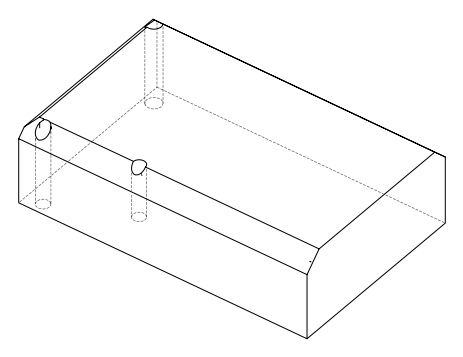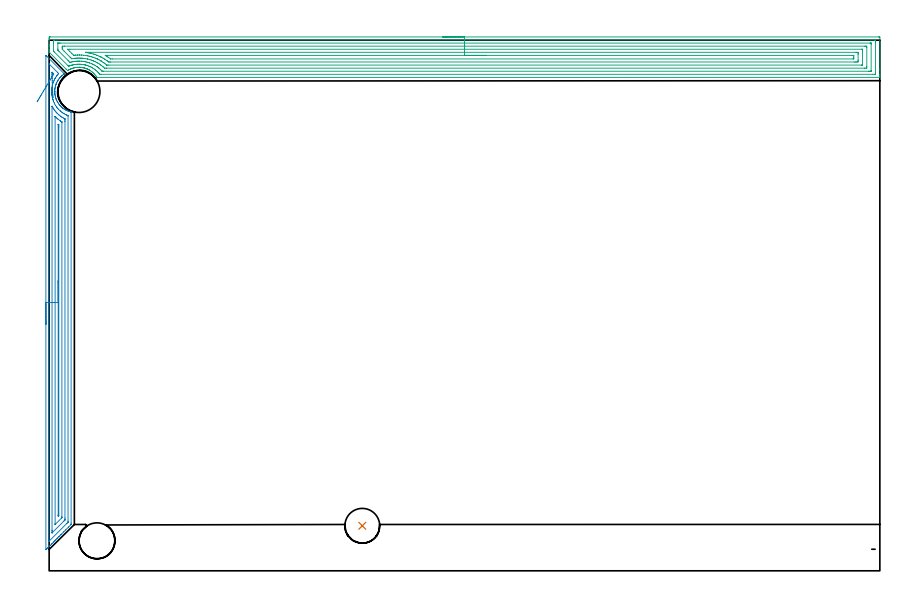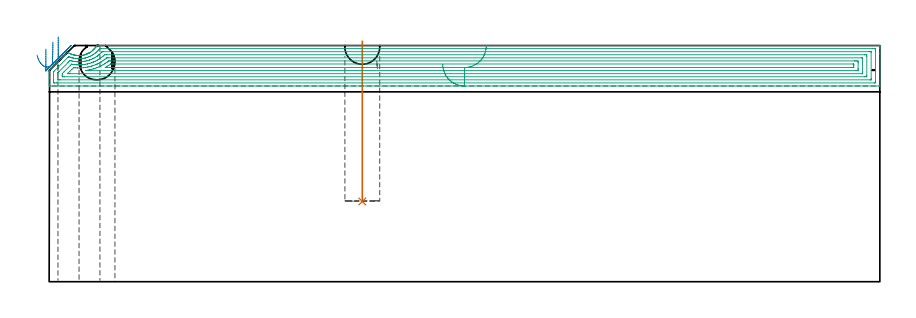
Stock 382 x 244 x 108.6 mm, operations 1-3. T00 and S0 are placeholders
(PLAN: 13 operations, 9 tool changes, 57 min)
(1 INDEXABLE_INSERT_DRILL_BLIND_HOLE_FROM_SOLID | STEP1POCKET | NXT0302_003 | 0.3 min | 14351 mm3)
(2 AREA_MILL | FG_CHAMFER_SURFACE | UGT0205_001 | 8.62 min | 16053 mm3)
(3 AREA_MILL_1 | FG_CHAMFER_SURFACE_1 | UGT0205_001 | 21.37 min | 65204 mm3)
(4 AREA_MILL_2 | FG_CHAMFER_SURFACE_2 | UGT0205_001 | 24.15 min | 85254 mm3)
(5 SPOT_DRILL | STEP1HOLE | NXT0321_9005460120000 | 0.03 min | 0 mm3)
(6 SPOT_DRILL_1 | STEP1HOLE_1 | NXT0321_9005460120000 | 0.05 min | 148 mm3)
(7 DRILL_BLIND_HOLE_INTO_CENTER | STEP1HOLE | NXT0301_038 | 0.05 min | 86 mm3)
(8 GUN_DRILL_THROUGH_HOLE | STEP1HOLE | UGT0307_001 | 0.52 min | 1926 mm3)
(9 SPADE_DRILL_TO_ENLARGE_THROUGH_HOLE | STEP1HOLE | UGT0306_007 | 0.46 min | 19645 mm3)
(10 DRILL_BLIND_HOLE_INTO_CENTER_1 | STEP1HOLE_1 | NXT0301_022 | 0.04 min | 90 mm3)
(11 GUN_DRILL_THROUGH_HOLE_1 | STEP1HOLE_1 | UGT0307_001 | 0.49 min | 1967 mm3)
(12 SPADE_DRILL_TO_ENLARGE_THROUGH_HOLE_1 | STEP1HOLE_1 | UGT0306_003 | 0.46 min | 11025 mm3)
(13 DRILL_TO_ENLARGE_THROUGH_HOLE | STEP1HOLE_1 | UGT0301_260 | 0.47 min | 18077 mm3)
(TOOL NXT0302_003 | Index. Insert Drill 16mm [880-D1600L20-05] | D16 PA176 FL80 Z2)
(TOOL UGT0205_001 | Chamfer Mill 20 x 3 x 45 deg. | D20 FL50 Z2)
(TOOL NXT0321_9005460120000 | NC Spot Drill, 142deg, 12mm, Carbide, Uncoated | D12 PA142 FL30 Z2)
(TOOL NXT0301_038 | Carbide Drill 6.7mm [860.1-0670-034A1-MM 2214] | D6.7 PA140 FL53 Z2)
(TOOL UGT0307_001 | Gun Drill 5 mm | D5 PA130 FL24 Z1)
(TOOL UGT0306_007 | Spade Drill 16.5mm | D16.5 PA132 FL10 Z2)
(TOOL NXT0301_022 | Carbide Drill 5.1mm [860.1-0510-015A1-MM 2214] | D5.1 PA140 FL28 Z2)
(TOOL UGT0306_003 | Spade Drill 12.5mm | D12.5 PA132 FL10 Z2)
(TOOL UGT0301_260 | Twist Drill 19.3 mm | D19.3 PA118 FL140 Z2)
(OP 1 INDEXABLE_INSERT_DRILL_BLIND_HOLE_FROM_SOLID)
G17 G21 G94 G90
T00 M6
G54
G17 G0 G90 X144. Y20.7 S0 M3
G43 Z118.6 H1
G94 G81 G98 Z36.9 F250. R110.6
G80
M5
M2
(OP 2 AREA_MILL)
G17 G21 G94 G90
T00 M6
G54
G17 G0 G90 X-1.5 Y113.35 S1061 M3
G43 Z118.6 H0
Z107.
G94 G1 Y113.388 Z106.128 F250.
Y113.502 Z105.264
Y113.691 Z104.412
Y113.953 Z103.58
Y114.287 Z102.774
Y114.69 Z102.
Y115.159 Z101.264
Y115.69 Z100.572
Y116.279 Z99.929
Y116.922 Z99.34
Y117.614 Z98.809
Y118.35 Z98.34
Y119.124 Z97.937
Y119.93 Z97.603
Y120.762 Z97.341
Y121.614 Z97.152
Y122.479 Z97.038
Y123.35 Z97.
Y236.712
X-1.496 Y236.976 Z97.004
X-1.494 Y236.982 Z97.005
X-1.475 Y236.976 Z97.025
X-1.373 Y236.873 Z97.127
X-1.007 Y236.509 Z97.49
X6.909 Y228.592 Z105.407
X6.953 Y228.549 Z105.449
X6.969 Y228.534 Z105.464
X6.975 Y228.526 Z105.469
Y228.52
X6.973 Y228.51 Z105.467
X6.598 Y228.254 Z105.096
X6.511 Y228.187 Z105.007
X6.193 Y227.944 Z104.693
X6.069 Y227.84 Z104.568
X5.8 Y227.616 Z104.3
X5.627 Y227.459 Z104.127
X5.52 Y227.362 Z104.02
X5.31 Y227.147 Z103.808
X5.216 Y227.051 Z103.715
X5.184 Y227.018 Z103.684
X4.92 Y226.731 Z103.42
X4.771 Y226.551 Z103.27
X4.702 Y226.469 Z103.201
X4.598 Y226.33 Z103.098
X4.371 Y226.027 Z102.871
X4.116 Y225.658 Z102.615
X4.059 Y225.576 Z102.558
X3.792 Y225.119 Z102.292
X3.56 Y224.683 Z102.058
X3.355 Y224.239 Z101.853
X3.338 Y224.2 Z101.837
X3.201 Y223.871 Z101.697
X3.167 Y223.79 Z101.664
X3.121 Y223.656 Z101.621
X3.115 Y223.638 Z101.615
X3.046 Y223.424 Z101.54
X3.019 Y223.341 Z101.512
X2.912 Y222.977 Z101.404
X2.888 Y222.898 Z101.382
X2.779 Y222.452 Z101.277
X2.693 Y222.005 Z101.189
X2.644 Y221.67 Z101.141
X2.628 Y221.559 Z101.125
X2.594 Y221.19 Z101.087
X2.586 Y221.112 Z101.08
X2.561 Y220.666 Z101.058
Y220.299 Z101.053
Y220.298 Z101.054
Y220.297 Z101.055
X2.56 Y220.287
Y220.219 Z101.056
X2.58 Y219.772 Z101.074
X2.586 Y219.699 Z101.081
X2.613 Y219.403 Z101.106
X2.619 Y219.326 Z101.114
X2.663 Y218.99 Z101.163
X2.678 Y218.879 Z101.178
X2.76 Y218.434 Z101.259
X2.847 Y218.063 Z101.346
X2.865 Y217.986 Z101.364
X2.96 Y217.643 Z101.46
X2.989 Y217.541 Z101.488
X3.072 Y217.28 Z101.572
X3.162 Y217.022 Z101.662
X3.202 Y216.922 Z101.702
X3.285 Y216.723 Z101.782
X3.31 Y216.66 Z101.809
X3.314 Y216.648 Z101.814
X3.522 Y216.199 Z102.019
X3.7 Y215.844 Z102.2
X3.746 Y215.755 Z102.245
X3.89 Y215.502 Z102.389
X3.963 Y215.382 Z102.462
X4.042 Y215.254 Z102.54
X4.304 Y214.862 Z102.803
X4.583 Y214.489 Z103.083
X4.604 Y214.46 Z103.104
X4.921 Y214.068 Z103.42
X4.944 Y214.042 Z103.443
X5.008 Y213.97 Z103.507
X5.398 Y213.569 Z103.897
X5.8 Y213.182 Z104.3
X5.919 Y213.077 Z104.418
X6.069 Y212.959 Z104.565
X6.203 Y212.851 Z104.702
X6.295 Y212.777 Z104.794
X6.404 Y212.697 Z104.903
X6.511 Y212.619 Z105.007
X6.6 Y212.553 Z105.099
X6.68 Y212.494 Z105.179
X6.87 Y212.367 Z105.369
X6.953 Y212.312 Z105.45
X7.038 Y212.255 Z105.537
X7.144 Y212.184 Z105.643
X7.35 Y212.061 Z105.85
X7.406 Y212.03 Z105.905
X7.559 Y211.944 Z106.059
X7.825 Y211.808 Z106.325
X7.996 Y211.722 Z106.495
X8.439 Y211.522 Z106.938
X8.722 Y211.41 Z107.219
X8.845 Y211.361 Z107.344
X9.023 Y211.291 Z107.521
X9.164 Y211.247 Z107.661
X9.319 Y211.198 Z107.817
X9.939 Y211.022 Z108.438
X10.001 Y211.006 Z108.5
X10.094 Y210.973 Z108.592
X10.1 Y210.914 Z108.6
Y21.936
X10.098 Y21.295 Z108.586
X10.053 Y21.253 Z108.552
X10.049 Y21.248 Z108.548
X8.95 Y20.149 Z107.449
X7.609 Y18.809 Z106.108
X6.716 Y17.915 Z105.215
X5.68 Y16.88 Z104.179
X5.479 Y16.678 Z103.977
X5.376 Y16.575 Z103.874
X4.814 Y16.013 Z103.313
X4.595 Y15.793 Z103.092
X4.483 Y15.682 Z102.98
X3.947 Y15.146 Z102.446
X3.71 Y14.909 Z102.207
X3.589 Y14.788 Z102.087
X3.08 Y14.28 Z101.579
X2.826 Y14.024 Z101.322
X2.696 Y13.895 Z101.193
X2.214 Y13.413 Z100.713
X1.942 Y13.14 Z100.437
X1.354 Y12.554 Z99.854
X1.057 Y12.255 Z99.553
X0.467 Y11.667 Z98.967
X0.173 Y11.37 Z98.668
X-0.433 Y10.767 Z98.067
X-0.712 Y10.486 Z97.783
X-1.199 Y10. Z97.299
X-1.326 Y9.874 Z97.172
X-1.449 Y9.756 Z97.049
X-1.494 Y9.718 Z97.004
X-1.499 Y9.848 Z97.001
X-1.5 Y9.874 Z97.
Y123.35
X-0.086 Z98.414
X-0.085 Y232.806 Z98.415
X-0.084 Y232.989 Z98.416
X-0.081 Y233.08 Z98.419
X-0.08 Y233.111 Z98.42
X-0.06 Y233.098 Z98.44
X0.029 Y233.014 Z98.529
X0.244 Y232.806 Z98.744
X3.818 Y229.232 Z102.318
X4.3 Y228.745 Z102.8
X4.363 Y228.676 Z102.863
X4.371 Y228.666 Z102.871
X4.366 Y228.657 Z102.866
X4.358 Y228.645 Z102.858
X4.085 Y228.338 Z102.585
X3.779 Y227.971 Z102.279
X3.416 Y227.501 Z101.916
X3.392 Y227.469 Z101.892
X3.375 Y227.445 Z101.875
X3.033 Y226.938 Z101.533
X2.8 Y226.551 Z101.3
X2.701 Y226.379 Z101.201
X2.531 Y226.069 Z101.031
X2.393 Y225.797 Z100.893
X2.326 Y225.658 Z100.826
X2.115 Y225.185 Z100.615
X1.938 Y224.764 Z100.438
X1.647 Y223.894 Z100.147
X1.641 Y223.876 Z100.141
X1.64 Y223.871 Z100.14
X1.462 Y223.163 Z99.962
X1.42 Y222.977 Z99.92
X1.315 Y222.419 Z99.815
X1.266 Y222.084 Z99.766
X1.213 Y221.629 Z99.713
X1.176 Y221.19 Z99.676
X1.156 Y220.793 Z99.656
X1.15 Y220.297 Z99.65
X1.162 Y219.893 Z99.662
X1.192 Y219.403 Z99.692
X1.238 Y218.922 Z99.738
X1.295 Y218.51 Z99.795
X1.414 Y217.851 Z99.914
X1.469 Y217.616 Z99.969
X1.647 Y216.906 Z100.147
X1.699 Y216.723 Z100.199
X1.708 Y216.691 Z100.208
X1.723 Y216.645 Z100.223
X1.894 Y216.159 Z100.394
X2.024 Y215.829 Z100.524
X2.318 Y215.151 Z100.818
X2.425 Y214.935 Z100.925
X2.531 Y214.732 Z101.031
X2.922 Y214.042 Z101.422
X3.416 Y213.311 Z101.916
X3.533 Y213.148 Z102.033
X3.964 Y212.595 Z102.464
X4.272 Y212.255 Z102.772
X4.3 Y212.227 Z102.8
X5.138 Y211.409 Z103.638
X5.184 Y211.368 Z103.684
X5.192 Y211.361 Z103.692
X5.687 Y210.981 Z104.187
X6.069 Y210.701 Z104.569
X6.412 Y210.468 Z104.912
X6.953 Y210.143 Z105.453
X7.621 Y209.794 Z106.121
X7.838 Y209.695 Z106.338
X7.92 Y209.658 Z106.42
X8.114 Y209.574 Z106.614
X8.595 Y209.375 Z107.095
X8.68 Y209.339 Z107.18
X8.682 Y209.332 Z107.182
X8.684 Y209.307 Z107.184
X8.685 Y209.253 Z107.185
X8.686 Y209.146 Z107.186
X8.685 Y22.83 Z107.185
X8.68 Y22.402 Z107.18
X8.679 Y22.352 Z107.179
X8.656 Y22.317 Z107.156
X8.599 Y22.255 Z107.099
X8.504 Y22.156 Z107.004
X8.287 Y21.936 Z106.787
X8.061 Y21.711 Z106.561
X0.159 Y13.809 Z98.659
X0.059 Y13.711 Z98.559
X-0.039 Y13.618 Z98.461
X-0.077 Y13.584 Z98.423
X-0.085 Y13.857 Z98.415
Y13.895
X-0.086 Y123.35 Z98.414
X1.328 Z99.828
X1.329 Y213.525 Z99.829
X1.33 Y213.579 Z99.83
X1.332 Y213.62 Z99.832
X1.333 Y213.627 Z99.833
X1.352 Y213.596 Z99.852
X1.459 Y213.412 Z99.959
X1.608 Y213.148 Z100.108
X1.647 Y213.08 Z100.147
X1.824 Y212.782 Z100.324
X1.959 Y212.572 Z100.459
X2.172 Y212.255 Z100.672
X2.531 Y211.741 Z101.031
X2.826 Y211.361 Z101.326
X3.089 Y211.035 Z101.589
X3.416 Y210.674 Z101.916
X3.617 Y210.468 Z102.117
X4.3 Y209.808 Z102.8
X4.567 Y209.574 Z103.067
X5.184 Y209.097 Z103.684
X5.777 Y208.681 Z104.277
X6.069 Y208.5 Z104.569
X6.511 Y208.235 Z105.011
X6.953 Y208.007 Z105.453
X7.097 Y207.932 Z105.597
X7.213 Y207.87 Z105.713
X7.25 Y207.849 Z105.75
X7.265 Y207.829 Z105.765
X7.266 Y207.787 Z105.766
X7.27 Y207.468 Z105.77
X7.271 Y206.894 Z105.771
X7.272 Y206.572 Z105.772
X7.271 Y24.296 Z105.771
X7.268 Y23.723 Z105.768
X7.265 Y23.408 Z105.765
X7.258 Y23.369 Z105.758
X7.236 Y23.343 Z105.736
X7.174 Y23.277 Z105.674
X6.953 Y23.053 Z105.453
X6.843 Y22.942 Z105.343
X1.368 Y17.469 Z99.868
X1.353 Y17.458 Z99.853
X1.342 Y17.452 Z99.842
X1.335 Y17.469 Z99.835
X1.334 Y17.501 Z99.834
X1.33 Y17.789 Z99.83
X1.329 Y18.362 Z99.829
X1.328 Y18.684 Z99.828
Y123.35
X2.743 Z101.243
Y208.681
X2.745 Y208.829 Z101.245
X2.747 Y208.864 Z101.247
X2.748 Y208.867 Z101.248
X2.755 Y208.864 Z101.255
X2.791 Y208.834 Z101.291
X2.953 Y208.681 Z101.453
X3.416 Y208.241 Z101.916
X3.93 Y207.787 Z102.43
X4.3 Y207.502 Z102.8
X5.132 Y206.894 Z103.632
X5.184 Y206.859 Z103.684
X5.278 Y206.799 Z103.778
X5.651 Y206.568 Z104.151
X5.808 Y206.469 Z104.308
X5.851 Y206.434 Z104.351
X5.853 Y206.407 Z104.353
X5.855 Y206.343 Z104.355
X5.857 Y206.215 Z104.357
Y24.831
X5.855 Y24.617 Z104.355
X5.851 Y24.448 Z104.351
X5.849 Y24.41 Z104.349
X5.823 Y24.379 Z104.323
X5.77 Y24.323 Z104.27
X5.624 Y24.173 Z104.124
X2.888 Y21.437 Z101.388
X2.804 Y21.356 Z101.304
X2.769 Y21.325 Z101.269
X2.753 Y21.313 Z101.253
X2.75 Y21.323 Z101.25
X2.747 Y21.422 Z101.247
X2.743 Y21.722 Z101.243
Y123.35
X4.157 Z102.657
Y205.107
X4.159 Y205.25 Z102.659
X4.161 Y205.299 Z102.661
X4.163 Y205.326 Z102.663
X4.19 Y205.315 Z102.69
X4.3 Y205.241 Z102.8
X4.379 Y205.183 Z102.879
X4.427 Y205.145 Z102.927
X4.436 Y205.107 Z102.936
X4.439 Y204.967 Z102.939
X4.443 Y204.213 Z102.943
Y204.069
X4.442 Y26.26 Z102.942
X4.436 Y25.51 Z102.936
X4.434 Y25.444 Z102.934
X4.401 Y25.408 Z102.901
X4.3 Y25.303 Z102.8
X4.193 Y25.2 Z102.693
X4.169 Y25.178 Z102.669
X4.164 Y25.195 Z102.664
X4.16 Y25.27 Z102.66
X4.158 Y25.366 Z102.658
X4.157 Y25.51 Z102.657
Y25.655
Y123.35
Y124.222 Z102.695
Y125.087 Z102.809
Y125.938 Z102.998
Y126.77 Z103.26
Y127.576 Z103.594
Y128.35 Z103.997
Y129.086 Z104.465
Y129.778 Z104.996
Y130.421 Z105.586
Y131.011 Z106.229
Y131.542 Z106.921
Y132.01 Z107.657
Y132.413 Z108.431
Y132.747 Z109.237
Y133.009 Z110.069
Y133.198 Z110.92
Y133.312 Z111.785
Y133.35 Z112.657
G0 Z118.6
X1.717 Y217.597
Z110.225
G1 Y217.6 Z109.352
X1.713 Y217.68 Z108.483
X1.707 Y217.834 Z107.625
X1.698 Y218.063 Z106.783
X1.686 Y218.365 Z105.964
X1.671 Y218.736 Z105.175
X1.654 Y219.175 Z104.421
X1.634 Y219.677 Z103.709
X1.611 Y220.24 Z103.043
X1.587 Y220.859 Z102.428
X1.56 Y221.529 Z101.87
X1.531 Y222.245 Z101.372
X1.501 Y223.002 Z100.939
X1.47 Y223.793 Z100.573
X1.437 Y224.613 Z100.278
X1.404 Y225.456 Z100.056
X1.369 Y226.315 Z99.907
X1.335 Y227.184 Z99.835
X1.331 Y227.269 Z99.831
X1.33 Y227.333 Z99.83
X1.329 Y227.445 Z99.829
Y227.556
Y228.338
Y228.911
X1.33 Y229.033 Z99.83
X1.334 Y229.232 Z99.834
X1.335 Y229.247 Z99.835
X1.362 Y229.232 Z99.862
X1.508 Y229.091 Z100.008
X1.647 Y228.953 Z100.147
X1.951 Y228.643 Z100.451
X2.097 Y228.492 Z100.597
X2.009 Y228.338 Z100.509
X1.874 Y228.108 Z100.374
X1.647 Y227.722 Z100.147
X1.547 Y227.546 Z100.047
X1.489 Y227.445 Z99.989
X1.415 Y227.318 Z99.915
X1.335 Y227.184 Z99.835
X0.928 Y226.503 Z99.471
X0.507 Y225.798 Z99.177
X0.074 Y225.073 Z98.957
X-0.367 Y224.335 Z98.811
X-0.813 Y223.588 Z98.74
X-1.261 Y222.839 Z98.745
X-1.706 Y222.094 Z98.826
X-2.146 Y221.357 Z98.983
X-2.578 Y220.635 Z99.214
X-2.997 Y219.933 Z99.517
X-3.401 Y219.256 Z99.891
X-3.787 Y218.61 Z100.332
X-4.152 Y217.999 Z100.837
X-4.493 Y217.428 Z101.401
X-4.808 Y216.902 Z102.022
X-5.093 Y216.424 Z102.694
X-5.348 Y215.998 Z103.411
X-5.569 Y215.627 Z104.169
G0 Z118.6
M5
M2
(OP 3 AREA_MILL_1)
G17 G21 G94 G90
T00 M6
G54
G17 G0 G90 X181. Y245.5 S1061 M3
G43 Z118.6 H0
Z100.
G94 G1 X181.038 Z99.128 F250.
X181.152 Z98.264
X181.341 Z97.412
X181.603 Z96.58
X181.937 Z95.774
X182.34 Z95.
X182.809 Z94.264
X183.34 Z93.572
X183.929 Z92.929
X184.572 Z92.34
X185.264 Z91.808
X186. Z91.34
X186.774 Z90.937
X187.58 Z90.603
X188.412 Z90.341
X189.264 Z90.152
X190.128 Z90.038
X191. Z90.
X381.376
X381.797 Y245.496 Z90.002
X381.99 Y245.492 Z90.006
X382. Y245.295 Z90.202
Y230.636 Z104.859
Y228.254 Z107.241
Y227.554 Z107.945
Y227.274 Z108.226
X381.993 Y226.911 Z108.58
X381.991 Y226.903 Z108.588
X381.823 Y226.9 Z108.6
X22.075
X21.961 Y226.903 Z108.589
X21.901 Y226.985 Z108.511
X21.74 Y227.232 Z108.267
X21.588 Y227.453 Z108.046
X21.431 Y227.669 Z107.828
X21.321 Y227.813 Z107.683
X21.265 Y227.887 Z107.61
X20.983 Y228.223 Z107.276
X20.688 Y228.549 Z106.951
X20.371 Y228.87 Z106.63
X20.057 Y229.154 Z106.346
X19.734 Y229.427 Z106.071
X19.535 Y229.578 Z105.917
X19.478 Y229.622 Z105.874
X19.036 Y229.93 Z105.568
X18.585 Y230.218 Z105.28
X18.5 Y230.267 Z105.231
X18.433 Y230.305 Z105.192
X18.276 Y230.388 Z105.111
X18.065 Y230.498 Z105.
X17.838 Y230.608 Z104.891
X17.807 Y230.624 Z104.876
X17.692 Y230.678 Z104.82
X17.606 Y230.713 Z104.782
X17.441 Y230.783 Z104.714
X17.247 Y230.865 Z104.633
X16.798 Y231.034 Z104.465
X16.712 Y231.062 Z104.437
X16.561 Y231.112 Z104.387
X16.323 Y231.185 Z104.315
X16.236 Y231.207 Z104.293
X15.905 Y231.288 Z104.209
X15.818 Y231.305 Z104.191
X15.459 Y231.381 Z104.116
X15.198 Y231.424 Z104.074
X15.012 Y231.453 Z104.042
X14.925 Y231.462 Z104.031
X14.582 Y231.503 Z103.994
X14.565 Y231.505 Z103.992
X14.364 Y231.518 Z103.977
X14.337 Y231.52 Z103.976
X14.098 Y231.532 Z103.955
X14.031 Y231.535 Z103.954
X13.937 Y231.538 Z103.952
X13.839 Y231.543
X13.794 Y231.545 Z103.951
X13.727 Y231.547 Z103.948
X13.225 Y231.53 Z103.964
X13.137 Y231.523 Z103.97
X13.071 Y231.519 Z103.976
X12.778 Y231.499 Z103.999
X12.662 Y231.485 Z104.013
X12.331 Y231.445 Z104.052
X12.243 Y231.43 Z104.067
X11.884 Y231.37 Z104.129
X11.649 Y231.32 Z104.179
X11.438 Y231.274 Z104.223
X11.079 Y231.185 Z104.314
X10.903 Y231.124 Z104.368
X10.687 Y231.055 Z104.439
X10.545 Y231.009 Z104.485
X10.456 Y230.975 Z104.519
X10.257 Y230.903 Z104.596
X10.201 Y230.882 Z104.617
X10.096 Y230.842 Z104.656
X10.009 Y230.803 Z104.693
X9.651 Y230.65 Z104.85
X8.968 Y230.305 Z105.192
X8.804 Y230.212 Z105.287
X8.758 Y230.186 Z105.313
X8.668 Y230.13 Z105.367
X8.488 Y230.02 Z105.474
X8.483 Z105.475
X8.477 Z105.474
X8.443 Y230.056 Z105.441
X7.774 Y230.725 Z104.774
X0.177 Y238.322 Z97.176
X0.094 Y238.407 Z97.091
X0.01 Y238.493 Z97.003
X0. Y238.757 Z96.742
Y239.031 Z96.468
Y239.731 Z95.763
Y240.964 Z94.532
Y241.497 Z93.997
Y241.998 Z93.498
Y244.762 Z90.735
X0.003 Y245.029 Z90.468
X0.009 Y245.492 Z90.006
X0.152 Y245.495 Z90.003
X0.624 Y245.5 Z90.
X191.
Y244.086 Z91.414
X379.588 Y244.085 Z91.415
X379.65
X379.972 Y244.079 Z91.421
X379.99 Y243.974 Z91.526
X379.997 Y243.742 Z91.758
X379.999 Y243.263 Z92.237
X380. Y242.856 Z92.644
X379.999 Y229.137 Z106.363
X379.997 Y228.733 Z106.767
X379.99 Y228.331 Z107.169
X379.588 Y228.317 Z107.183
X379.526 Y228.316 Z107.184
X378.695 Y228.314 Z107.186
X23.802
X23.385 Y228.317 Z107.183
X23.282 Y228.319 Z107.181
X23.233 Y228.321 Z107.179
X23.205 Y228.338 Z107.162
X23.165 Y228.385 Z107.115
X22.969 Y228.621 Z106.879
X22.519 Y229.137 Z106.363
X22.075 Y229.603 Z105.897
X21.626 Y230.02 Z105.48
X21.181 Y230.394 Z105.106
X20.889 Y230.616 Z104.884
X20.482 Y230.903 Z104.597
X20.287 Y231.033 Z104.467
X19.911 Y231.275 Z104.225
X19.394 Y231.554 Z103.946
X18.929 Y231.786 Z103.714
X18.5 Y231.977 Z103.523
X18.164 Y232.118 Z103.382
X17.606 Y232.321 Z103.179
X17.274 Y232.428 Z103.072
X16.824 Y232.558 Z102.942
X16.759 Y232.575 Z102.925
X16.712 Y232.586 Z102.914
X16.354 Y232.669 Z102.831
X15.818 Y232.77 Z102.73
X15.695 Y232.791 Z102.709
X14.925 Y232.891 Z102.609
X14.678 Y232.913 Z102.587
X14.031 Y232.949 Z102.551
X13.739 Y232.957 Z102.543
X13.137 Y232.939 Z102.561
X12.88 Y232.922 Z102.578
X12.243 Y232.863 Z102.637
X12.068 Y232.842 Z102.658
X11.35 Y232.73 Z102.77
X11.297 Y232.72 Z102.78
X11.047 Y232.669 Z102.831
X10.569 Y232.557 Z102.943
X10.519 Y232.544 Z102.956
X10.456 Y232.526 Z102.974
X9.885 Y232.349 Z103.151
X9.747 Y232.304 Z103.196
X9.562 Y232.239 Z103.261
X9.228 Y232.115 Z103.385
X8.992 Y232.028 Z103.472
X8.959 Y232.017 Z103.483
X8.944 Y232.018 Z103.482
X8.911 Y232.048 Z103.452
X8.801 Y232.151 Z103.349
X8.668 Y232.282 Z103.218
X2.412 Y238.539 Z96.961
X2.109 Y238.849 Z96.651
X2.01 Y238.953 Z96.547
X2.006 Y239.052 Z96.448
X2.002 Y239.254 Z96.246
X2. Y242.787 Z92.713
X2.001 Y243.263 Z92.237
X2.003 Y243.667 Z91.833
X2.01 Y244.069 Z91.431
X2.412 Y244.083 Z91.417
X2.474 Y244.085 Z91.415
X3.306 Y244.086 Z91.414
X191.
Y242.672 Z92.828
X377.506 Y242.671 Z92.829
X377.801 Y242.67 Z92.83
X377.899 Y242.669 Z92.831
X377.976 Y242.665 Z92.835
X377.99 Y242.662 Z92.838
X377.994 Y242.633 Z92.867
X377.997 Y242.577 Z92.923
X377.999 Y242.38 Z93.12
X378. Y242.183 Z93.317
X377.999 Y229.824 Z105.676
X377.993 Y229.758 Z105.742
X377.99 Y229.738 Z105.762
X377.982 Y229.735 Z105.765
X377.948 Y229.732 Z105.768
X377.801 Y229.73 Z105.77
X377.202 Y229.729 Z105.771
X376.907 Y229.728 Z105.772
X25.051 Y229.729 Z105.771
X24.756 Y229.73 Z105.77
X24.462 Y229.734 Z105.766
X24.382 Y229.735 Z105.765
X24.338 Y229.772 Z105.728
X24.256 Y229.855 Z105.645
X24.097 Y230.02 Z105.48
X23.863 Y230.258 Z105.242
X23.189 Y230.903 Z104.597
X22.969 Y231.094 Z104.406
X22.79 Y231.239 Z104.261
X22.568 Y231.416 Z104.084
X22.077 Y231.783 Z103.717
X22.075 Y231.785 Z103.715
X21.181 Y232.361 Z103.139
X20.625 Y232.669 Z102.831
X20.287 Y232.841 Z102.659
X19.942 Y233.01 Z102.49
X19.394 Y233.245 Z102.255
X18.611 Y233.551 Z101.949
X18.5 Y233.592 Z101.908
X18.438 Y233.613 Z101.887
X17.606 Y233.854 Z101.646
X17.196 Y233.956 Z101.544
X16.712 Y234.06 Z101.44
X16.08 Y234.176 Z101.324
X15.818 Y234.211 Z101.289
X15.055 Y234.306 Z101.194
X14.925 Y234.317 Z101.184
X14.1 Y234.366 Z101.134
X14.031 Y234.368 Z101.132
X13.614
X13.211 Y234.361 Z101.139
X13.137 Y234.357 Z101.143
X12.376 Y234.304 Z101.196
X12.243 Y234.291 Z101.209
X11.574 Y234.213 Z101.287
X11.35 Y234.178 Z101.322
X10.807 Y234.087 Z101.413
X10.456 Y234.013 Z101.487
X10.075 Y233.928 Z101.572
X9.604 Y233.817 Z101.683
X9.562 Y233.847 Z101.653
X8.967 Y234.434 Z101.066
X8.668 Y234.731 Z100.769
X4.551 Y238.849 Z96.651
X4.199 Y239.202 Z96.298
X4.072 Y239.337 Z96.163
X4.01 Y239.406 Z96.094
X4.006 Y239.535 Z95.965
X4.002 Y239.731 Z95.769
X4. Y239.928 Z95.572
X4.001 Y242.576 Z92.924
X4.007 Y242.642 Z92.858
X4.01 Y242.662 Z92.838
X4.018 Y242.665 Z92.835
X4.052 Y242.668 Z92.832
X4.199 Y242.67 Z92.83
X4.798 Y242.671 Z92.829
X5.093 Y242.672 Z92.828
X191.
Y241.257 Z94.243
X375.119
X375.363 Y241.256 Z94.244
X375.869 Y241.252 Z94.248
X375.984 Y241.25 Z94.25
X376. Y240.614 Z94.886
Y231.799 Z103.701
X375.99 Y231.351 Z104.149
X375.978 Y231.15 Z104.35
X375.766 Y231.147 Z104.353
X375.119 Y231.143 Z104.357
X374.876
X26.544
X26.3 Y231.144 Z104.356
X25.65 Y231.15 Z104.35
X25.439 Y231.153 Z104.347
X24.756 Y231.792 Z103.708
X24.711 Y231.83 Z103.67
X23.863 Y232.503 Z102.997
X23.636 Y232.669 Z102.831
X22.969 Y233.118 Z102.382
X22.277 Y233.551 Z101.949
X22.075 Y233.668 Z101.832
X21.809 Y233.814 Z101.686
X21.181 Y234.12 Z101.38
X20.485 Y234.434 Z101.066
X20.287 Y234.516 Z100.984
X20.149 Y234.571 Z100.929
X19.394 Y234.851 Z100.649
X18.776 Y235.045 Z100.455
X18.5 Y235.123 Z100.377
X17.769 Y235.317 Z100.183
X17.606 Y235.353 Z100.147
X17.56 Y235.363 Z100.137
X16.712 Y235.521 Z99.979
X16.462 Y235.564 Z99.936
X15.818 Y235.647 Z99.853
X15.438 Y235.693 Z99.807
X14.925 Y235.734 Z99.766
X14.477 Y235.76 Z99.74
X14.031 Y235.778 Z99.722
X13.56 Y235.782 Z99.718
X13.137 Y235.77 Z99.73
X12.704 Y235.745 Z99.755
X12.243 Y235.714 Z99.786
X11.876 Y235.68 Z99.82
X11.35 Y235.62 Z99.88
X11.08 Y235.584 Z99.916
X10.456 Y235.491 Z100.009
X10.407 Y235.485 Z100.015
X10.384 Y235.484 Z100.016
X10.361 Y235.5 Z100.
X10.257 Y235.599 Z99.901
X10.051 Y235.8 Z99.7
X9.649 Y236.2 Z99.3
X6.881 Y238.968 Z96.532
X6.126 Y239.731 Z95.769
X6.019 Y239.841 Z95.659
X6.01 Y239.949 Z95.551
X6. Y240.614 Z94.886
X6.01 Y241.049 Z94.451
X6.022 Y241.25 Z94.25
X6.234 Y241.253 Z94.247
X6.881 Y241.257 Z94.243
X7.124
X191.
Y239.843 Z95.657
X373.671 Y239.842 Z95.658
X373.822 Y239.84 Z95.66
X373.942 Y239.836 Z95.664
X373.992 Y239.833 Z95.667
X373.993 Y239.825 Z95.675
X373.996 Y239.731 Z95.769
X374. Y239.072 Z96.428
Y238.849 Z96.651
X373.999 Y232.892 Z102.608
X373.996 Y232.669 Z102.831
X373.993 Y232.587 Z102.913
X373.991 Y232.571 Z102.929
X373.933 Y232.564 Z102.936
X373.784 Y232.561 Z102.939
X373.558 Y232.558 Z102.942
X27.438 Y232.557 Z102.943
X26.653 Y232.56 Z102.94
X26.544 Y232.564 Z102.936
X26.443 Y232.57 Z102.93
X26.322 Y232.669 Z102.831
X25.65 Y233.208 Z102.292
X25.211 Y233.551 Z101.949
X24.756 Y233.867 Z101.633
X23.897 Y234.434 Z101.066
X23.863 Y234.456 Z101.044
X23.802 Y234.494 Z101.006
X22.969 Y234.96 Z100.54
X22.253 Y235.317 Z100.183
X22.075 Y235.4 Z100.1
X21.922 Y235.469 Z100.031
X21.181 Y235.777 Z99.723
X20.414 Y236.075 Z99.425
X20.287 Y236.119 Z99.381
X20.041 Y236.2 Z99.3
X19.394 Y236.393 Z99.107
X19.119 Y236.471 Z99.029
X18.5 Y236.628 Z98.872
X17.943 Y236.75 Z98.75
X17.606 Y236.815 Z98.685
X16.842 Y236.955 Z98.545
X16.712 Y236.973 Z98.527
X15.813 Y237.089 Z98.411
X14.925 Y237.157 Z98.343
X14.844 Y237.162 Z98.338
X14.031 Y237.194 Z98.306
X13.916 Y237.196 Z98.304
X13.137 Y237.188 Z98.312
X13.034 Y237.185 Z98.315
X12.243 Y237.14 Z98.36
X12.189 Y237.136 Z98.364
X11.555 Y237.083 Z98.417
X11.37 Y237.062 Z98.438
X11.35 Y237.06 Z98.44
X11.323 Y237.059 Z98.441
X11.253 Y237.057 Z98.443
X11.224 Y237.083 Z98.417
X10.456 Y237.843 Z97.657
X10.332 Y237.966 Z97.534
X9.45 Y238.849 Z96.651
X8.668 Y239.631 Z95.869
X8.572 Y239.731 Z95.769
X8.484 Y239.826 Z95.674
X8.562 Y239.837 Z95.663
X9.562 Y239.843 Z95.657
X191.
Y238.429 Z97.071
X371.076
X371.544 Y238.427 Z97.073
X371.974 Y238.424 Z97.076
X371.99 Y238.422 Z97.078
X371.996 Y238.402 Z97.098
X371.999 Y237.966 Z97.534
X372. Y237.516 Z97.984
X371.999 Y234.868 Z100.632
X371.997 Y234.434 Z101.066
X371.993 Y233.991 Z101.509
X371.544 Y233.978 Z101.522
X371.117 Y233.974 Z101.526
X370.651 Y233.972 Z101.528
X370.225 Y233.971 Z101.529
X28.331 Y233.972 Z101.528
X27.904 Y233.973 Z101.527
X27.438 Y233.978 Z101.522
X27.376 Y233.98 Z101.52
X26.781 Y234.434 Z101.066
X26.544 Y234.608 Z100.892
X25.951 Y235.02 Z100.48
X25.65 Y235.216 Z100.284
X25.491 Y235.317 Z100.183
X25.039 Y235.597 Z99.903
X24.756 Y235.759 Z99.741
X23.962 Y236.2 Z99.3
X23.863 Y236.251 Z99.249
X23.758 Y236.303 Z99.197
X22.969 Y236.667 Z98.833
X22.129 Y237.03 Z98.47
X22.075 Y237.051 Z98.449
X21.99 Y237.083 Z98.417
X21.181 Y237.381 Z98.119
X20.732 Y237.527 Z97.973
X20.287 Y237.659 Z97.841
X19.471 Y237.89 Z97.61
X19.394 Y237.91 Z97.59
X19.173 Y237.966 Z97.534
X18.5 Y238.11 Z97.39
X18.316 Y238.148 Z97.352
X17.896 Y238.226 Z97.274
X17.606 Y238.277 Z97.223
X17.227 Y238.341 Z97.159
X16.734 Y238.411 Z97.089
X16.712 Y238.416 Z97.084
X16.694 Y238.422 Z97.078
X16.698 Y238.424 Z97.076
X16.712 Y238.425 Z97.075
X17.137 Y238.429 Z97.071
X17.215
X191.
Y237.015 Z98.485
X368.863
X369.757 Y237.014 Z98.486
X369.828 Y237.013 Z98.487
X369.949 Y237.008 Z98.492
X369.991 Y236.998 Z98.502
X369.995 Y236.974 Z98.526
X369.997 Y236.947 Z98.553
X370. Y236.843 Z98.657
Y236.2 Z99.3
Y235.96 Z99.54
X369.998 Y235.719 Z99.781
X369.995 Y235.559 Z99.941
X369.99 Y235.432 Z100.068
X369.98 Y235.392 Z100.108
X369.687 Y235.386 Z100.114
X29.156
X28.331 Y235.391 Z100.109
X28.3 Y235.392 Z100.108
X28.223 Y235.425 Z100.075
X27.438 Y235.963 Z99.537
X27.083 Y236.2 Z99.3
X26.544 Y236.546 Z98.954
X26.292 Y236.7 Z98.8
X25.778 Y237.008 Z98.492
X26.613 Y237.015 Z98.485
X191.
X191.872 Z98.523
X192.737 Z98.637
X193.588 Z98.826
X194.42 Z99.088
X195.226 Z99.422
X196. Z99.825
X196.736 Z100.294
X197.428 Z100.825
X198.071 Z101.414
X198.66 Z102.057
X199.192 Z102.75
X199.66 Z103.485
X200.063 Z104.259
X200.397 Z105.065
X200.659 Z105.897
X200.848 Z106.749
X200.962 Z107.614
X201. Z108.485
G0 Z118.6
M5
M2
